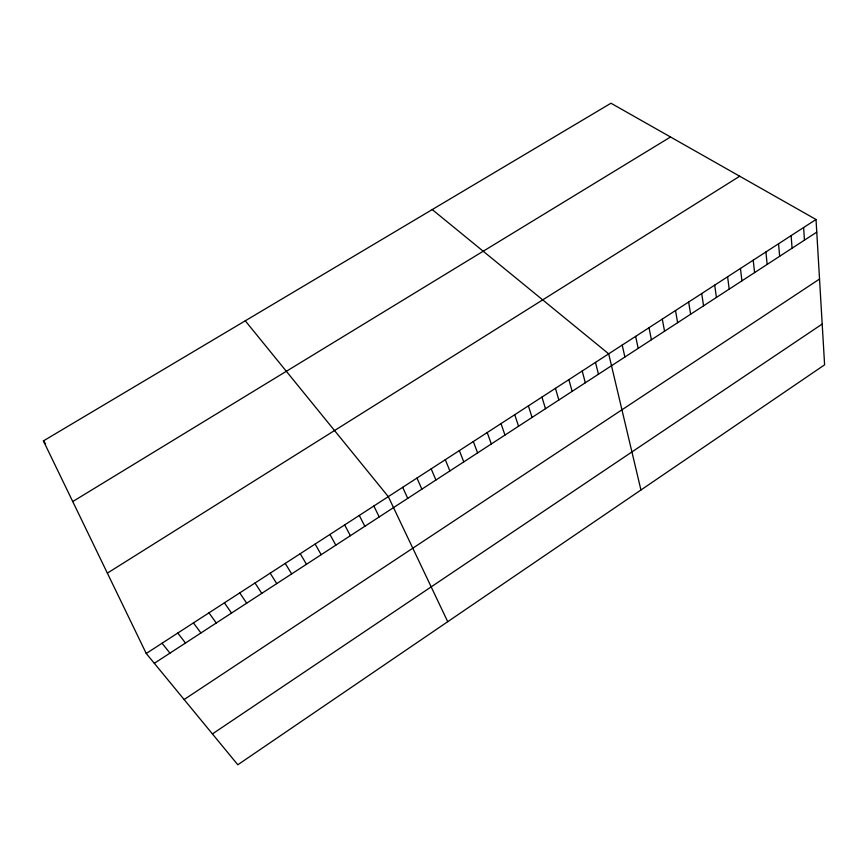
<?xml version="1.0" encoding="UTF-8"?>
<svg xmlns="http://www.w3.org/2000/svg" width="868" height="868" viewBox="0 0 868 868"><rect width="100%" height="100%" fill="white"/><g stroke="black" fill="none" stroke-linecap="round" stroke-linejoin="round"><path stroke-width="1.3" d="M212.421 733.916L822.191 324.057M184.124 699.521L819.533 279.051M154.32 663.304L816.766 232.136M146.236 653.485L816.018 219.495L610.974 103.227L43.4 440.911L146.236 653.485L237.81 764.773L824.6 364.82L816.018 219.495M107.361 573.13L739.71 176.226M72.738 501.563L670.519 136.992M432.242 209.568L608.685 353.84L640.942 489.997M245.275 320.813L388.3 496.637L447.725 621.694M162.066 643.231L169.954 653.137M177.788 633.043L185.481 643.025M43.4 440.911L45.635 443.874M193.423 622.909L200.931 632.967M208.96 612.841L216.273 622.985M224.4 602.837L231.528 613.047M239.752 592.887L246.696 603.184M255.008 583.003L261.778 593.365M270.176 573.173L276.762 583.611M285.246 563.408L291.659 573.922M300.23 553.697L306.469 564.276M315.127 544.052L321.182 554.695M329.938 534.449L335.818 545.169M344.65 524.912L350.368 535.697M359.287 515.429L364.842 526.279M373.837 506.011L379.218 516.927M402.676 487.317L407.732 498.362M416.966 478.062L421.859 489.172M431.179 468.85L435.92 480.026M445.306 459.693L449.884 470.923M459.356 450.59L463.783 461.884M473.32 441.541L477.595 452.901M487.208 432.546L491.321 443.96M501.01 423.606L504.981 435.063M514.746 414.709L518.554 426.231M528.395 405.866L532.062 417.443M541.957 397.067L545.484 408.698M555.455 388.321L558.84 400.018M568.876 379.631L572.11 391.37M582.222 370.983L585.314 382.777M595.491 362.39L598.443 374.227M622.204 345.073L624.884 357.03M635.636 336.372L638.175 348.372M649.004 327.713L651.401 339.757M662.295 319.099L664.552 331.207M675.499 310.538L677.637 322.69M688.639 302.031L690.635 314.227M701.702 293.568L703.568 305.807M714.69 285.149L716.425 297.442M727.601 276.784L729.207 289.12M740.447 268.462L741.923 280.841M753.218 260.183L754.574 272.617M765.912 251.959L767.149 264.425M778.542 243.767L779.659 256.288M791.106 235.629L792.093 248.194M803.594 227.535L804.462 240.143"/></g></svg>
